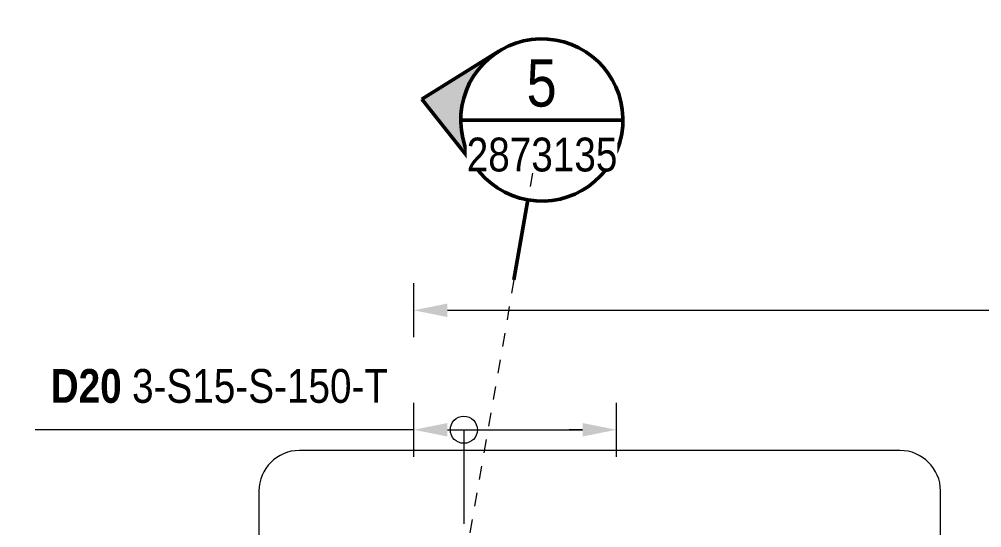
# Model space of a CAD drawing. Header units: metres. Extents: x -1150 to -1098, y 3 to 550.
# Drawn here: x -1138.64 to -1131.52, y 546.08 to 549.84 of the extents above; entities that cross this region are included whole.
import ezdxf

# ---------------------------------------------------------------- set-up
doc = ezdxf.new("R2010")
doc.units = ezdxf.units.M
doc.linetypes.add('Dot_Section Line', pattern=[0.02, 0, -0.02])
for name, color, linetype, lineweight in [('A-ANNO-NOTE', 7, 'Continuous', 9), ('A-ANNO-SYMB', 7, 'Continuous', 9), ('A-DETL', 7, 'Continuous', 13), ('A-DETL-GENF', 7, 'Continuous', 9), ('G-ANNO-TEXT', 7, 'Continuous', 9)]:
    doc.layers.add(name, color=color, linetype=linetype, lineweight=lineweight)
doc.layers.add('G-ANNO-SYMB', color=7, linetype='Continuous', lineweight=35, true_color=0x0080ff)
doc.styles.add('Arial Narrow', font='ARIALN.TTF', dxfattribs={"height": 0.35})
doc.styles.add('Arial Narrow_1', font='ARIALN.TTF', dxfattribs={"height": 0.25})
doc.styles.add('Arial Narrow_B', font='ARIALNB.TTF', dxfattribs={"height": 0.25})

# ---------------------------------------------------------------- blocks, each defined once
blk = doc.blocks.new('T2DExtentArrowReinf_v1 - Extent-7462384-DRG-2873131 - DECK REINFORCEMENT PLAN')
at = {"layer": 'A-DETL-GENF'}
for p, q in [((0, 0.01), (0, -0.01)), ((0.25, 0), (30.3293, 0))]:
    blk.add_line(p, q, dxfattribs=at)
blk = doc.blocks.new('T2DExtentArrowReinf_v1 - Extent-7462558-DRG-2873131 - DECK REINFORCEMENT PLAN')
at = {"layer": 'A-DETL-GENF'}
for p, q in [((0, 0.01), (0, -0.01)), ((0.25, 0), (1.25, 0)), ((1.5, -0.01), (1.5, 0)), ((0.3717, 0), (0.3717, -0.6967))]:
    blk.add_line(p, q, dxfattribs=at)
blk = doc.blocks.new('Drafting View - SectionHead-4898858-DRG-2873131 - DECK REINFORCEMENT PLAN')
at = {"layer": 'G-ANNO-SYMB', "lineweight": 9}
h = blk.add_hatch(color=7, dxfattribs=at)
edge = h.paths.add_edge_path()
edge.add_line((-0.002, 0.009), (0.002472, 0.004003))
edge.add_arc((-0.002, 0), 0.006, 41.82771, 138.17229)
edge.add_line((-0.006472, 0.004003), (-0.002, 0.009))
at = {"layer": 'G-ANNO-SYMB', "color": 7, "lineweight": 50}
for p, q in [((-0.002, 0.009), (-0.006472, 0.004003)), ((0.002472, 0.004003), (-0.002, 0.009)), ((0.004, 0), (0.01, 0))]:
    blk.add_line(p, q, dxfattribs=at)
for start, end in [(360, 180), (180, 360)]:
    blk.add_arc((-0.002, 0), 0.006, start, end, dxfattribs=at)

msp = doc.modelspace()

# ---------------------------------------------------------------- hatches: boundary and pattern name
at = {"layer": 'A-ANNO-NOTE', "lineweight": 5}
for points in [[(-1135.4724, 547.6406), (-1135.4724, 547.7406), (-1135.7224, 547.6906)], [(-1135.4724, 546.7566), (-1135.4724, 546.8566), (-1135.7224, 546.8066)], [(-1134.4724, 546.7566), (-1134.2224, 546.8066), (-1134.4724, 546.8566)]]:
    msp.add_hatch(color=256, dxfattribs=at).paths.add_polyline_path(points)

# ---------------------------------------------------------------- linework, layer by layer
at = {"layer": 'A-ANNO-NOTE'}
for p, q in [((-1135.7224, 547.8906), (-1135.7224, 547.4906)), ((-1135.4724, 547.6906), (-1135.3724, 547.6906)), ((-1135.7224, 547.0066), (-1135.7224, 546.6066)), ((-1134.2224, 546.6066), (-1134.2224, 547.0066)), ((-1135.4724, 546.8066), (-1135.3724, 546.8066)), ((-1134.4724, 546.8066), (-1134.5724, 546.8066))]:
    msp.add_line(p, q, dxfattribs=at)
msp.add_circle((-1135.3507, 546.8066), 0.1, dxfattribs=at)
at = {"layer": 'A-ANNO-SYMB', "lineweight": 18}
for p, q in [((-1132.1243, 546.6533), (-1136.5673, 546.6533)), ((-1136.8673, 546.3533), (-1136.8673, 542.0537)), ((-1131.8243, 542.0537), (-1131.8243, 546.3533))]:
    msp.add_line(p, q, dxfattribs=at)
for centre, start, end in [((-1136.5673, 546.3533), 90, 180), ((-1132.1243, 546.3533), 0, 90)]:
    msp.add_arc(centre, 0.3, start, end, dxfattribs=at)
at = {"layer": 'A-DETL', "lineweight": 18}
msp.add_line((-1135.7224, 546.8066), (-1138.5224, 546.8066), dxfattribs=at)
at = {"layer": 'G-ANNO-SYMB', "color": 7, "lineweight": 50}
msp.add_line((-1135.374, 549.0984), (-1134.174, 549.0984), dxfattribs=at)

# ---------------------------------------------------------------- block references
at = {"layer": 'A-DETL-GENF'}
for name, p in [('T2DExtentArrowReinf_v1 - Extent-7462384-DRG-2873131 - DECK REINFORCEMENT PLAN', (-1135.7224, 547.6906)), ('T2DExtentArrowReinf_v1 - Extent-7462558-DRG-2873131 - DECK REINFORCEMENT PLAN', (-1135.7224, 546.8066))]:
    msp.add_blockref(name, p, dxfattribs=at)
at = {"layer": 'G-ANNO-SYMB', "color": 7, "lineweight": 50, "extrusion": (0, 0, -1), "xscale": 99.99999999999996, "yscale": 99.99999999999996, "zscale": 99.99999999999996, "rotation": 279.8830549800941}
msp.add_blockref('Drafting View - SectionHead-4898858-DRG-2873131 - DECK REINFORCEMENT PLAN', (1134.8083, 548.9013), dxfattribs=at)

# ---------------------------------------------------------------- texts
at = {"layer": 'G-ANNO-TEXT', "insert": (-1138.4073, 547.2561), "char_height": 0.25, "attachment_point": 1, "style": 'Arial Narrow_B', "bg_fill": 3, "box_fill_scale": 1, "bg_fill_color": 256, "bg_fill_transparency": 0}
msp.add_mtext('D20 ', dxfattribs=at)

# ---------------------------------------------------------------- next in the draw order: texts
at = {"layer": 'G-ANNO-SYMB', "color": 7, "lineweight": 9, "insert": (-1134.8866, 549.5481), "char_height": 0.35, "attachment_point": 1, "style": 'Arial Narrow', "bg_fill": 3, "box_fill_scale": 1, "bg_fill_color": 256, "bg_fill_transparency": 0}
msp.add_mtext('5', dxfattribs=at)
at = {"layer": 'G-ANNO-TEXT', "insert": (-1137.8054, 547.2561), "char_height": 0.25, "attachment_point": 1, "style": 'Arial Narrow_1', "bg_fill": 3, "box_fill_scale": 1, "bg_fill_color": 256, "bg_fill_transparency": 0}
msp.add_mtext('3-S15-S-150-T', dxfattribs=at)

# ---------------------------------------------------------------- next in the draw order: linework, layer by layer
at = {"layer": 'G-ANNO-SYMB', "color": 7, "linetype": 'Dot_Section Line', "lineweight": 9, "true_color": 0xffffff}
msp.add_line((-1134.8083, 548.9013), (-1142.3177, 505.7996), dxfattribs=at)

# ---------------------------------------------------------------- next in the draw order: texts
at = {"layer": 'G-ANNO-SYMB', "color": 7, "lineweight": 9, "insert": (-1135.3296, 548.968), "char_height": 0.25, "attachment_point": 1, "style": 'Arial Narrow_1', "bg_fill": 3, "box_fill_scale": 1, "bg_fill_color": 256, "bg_fill_true_color": 13158600, "bg_fill_transparency": 0}
msp.add_mtext('2873135', dxfattribs=at)

doc.saveas('drawing.dxf')
